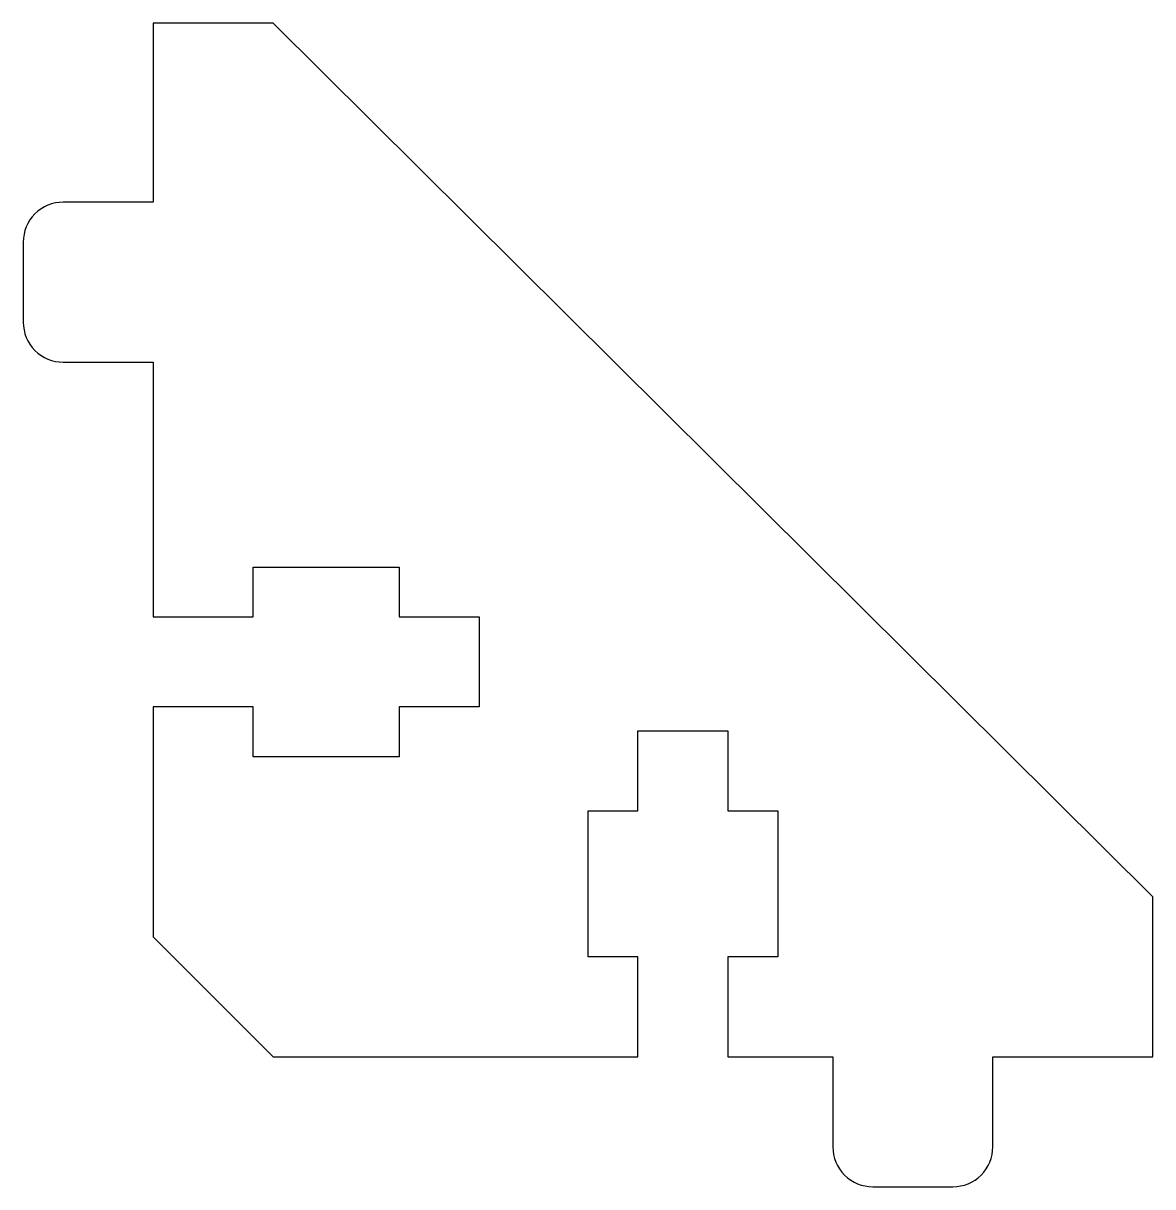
# Model space of a CAD drawing. Header units: millimetres. Extents: x -6.5 to 50, y -6.5 to 51.7.
import ezdxf

# ---------------------------------------------------------------- set-up
doc = ezdxf.new("R2010")
doc.units = ezdxf.units.MM

msp = doc.modelspace()

# ---------------------------------------------------------------- linework, layer by layer
msp.add_lwpolyline([(0, 6), (6, 0), (24.25, 0), (24.25, 5), (21.75, 5), (21.75, 12.3), (24.25, 12.3), (24.25, 16.3), (28.75, 16.3), (28.75, 12.3), (31.25, 12.3), (31.25, 5), (28.75, 5), (28.75, 0), (34, 0), (34, -4.5, 0.414214), (36, -6.5), (40, -6.5, 0.414214), (42, -4.5), (42, 0), (50, 0), (50, 8), (6, 51.7), (0, 51.7), (0, 42.75), (-4.5, 42.75, 0.414214), (-6.5, 40.75), (-6.5, 36.75, 0.414214), (-4.5, 34.75), (0, 34.75), (0, 22), (5, 22), (5, 24.5), (12.3, 24.5), (12.3, 22), (16.3, 22), (16.3, 17.5), (12.3, 17.5), (12.3, 15), (5, 15), (5, 17.5), (0, 17.5)], format="xyb", close=True)

doc.saveas('drawing.dxf')
